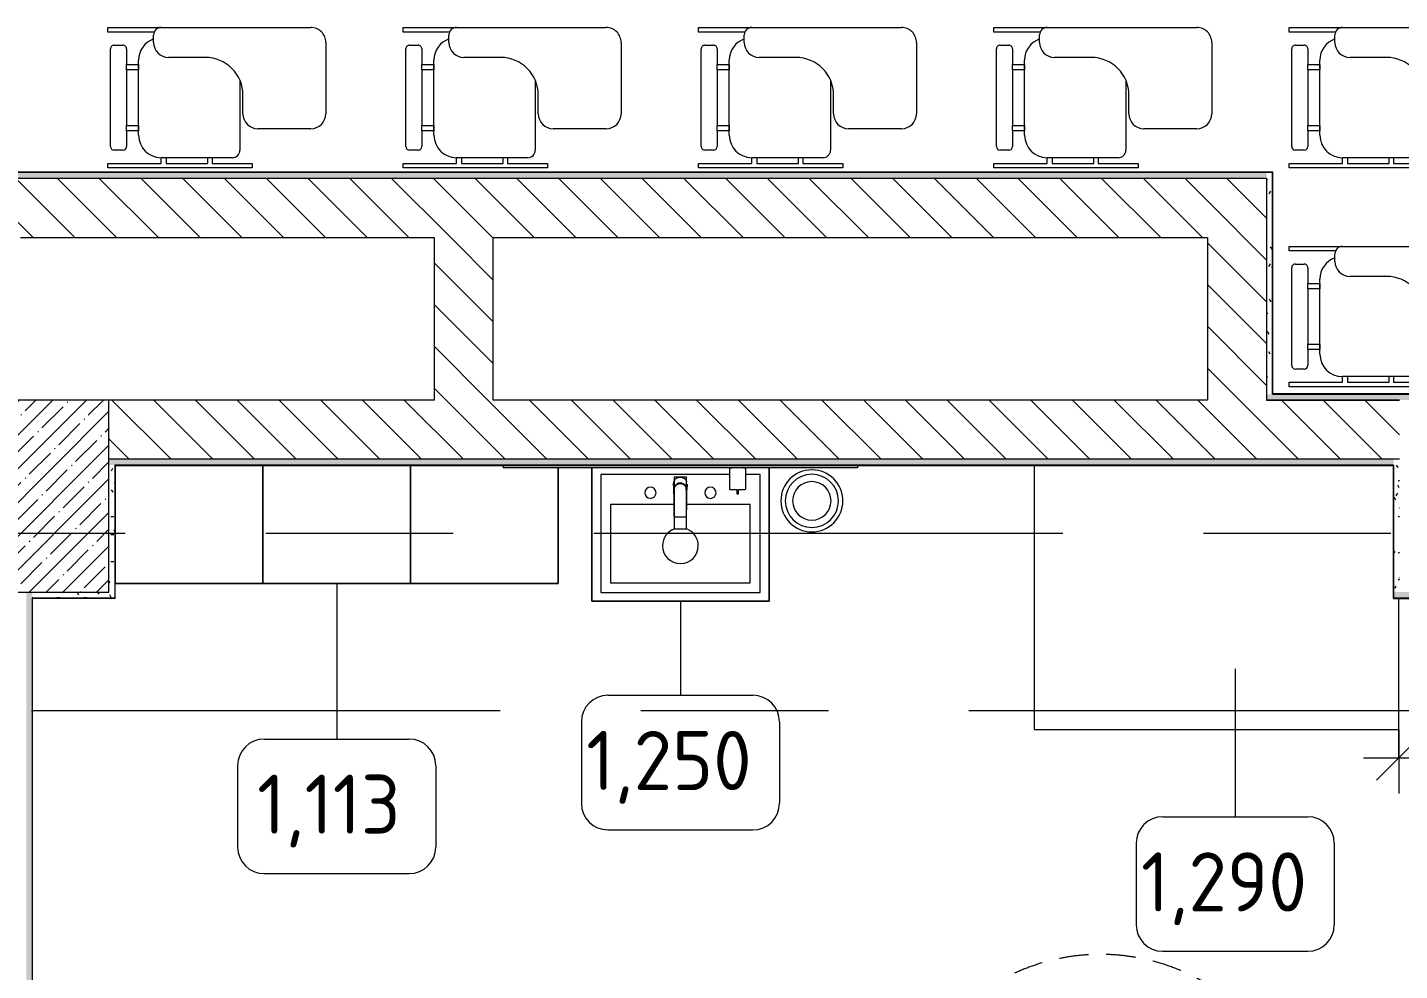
# Model space of a CAD drawing. Header units: millimetres. Extents: x 957 to 228198, y -8553 to 29000.
# Drawn here: x 65456 to 70102, y 9619 to 12811 of the extents above; entities that cross this region are included whole.
import ezdxf

# ---------------------------------------------------------------- set-up
doc = ezdxf.new("R2010")
doc.units = ezdxf.units.MM
doc.linetypes.add('200_ШТРИХ__ш1_п0_6_', pattern=[160, 100, -60])
doc.linetypes.add('Осевая', pattern=[3175, 635, -476.25, 1587.5, -476.25])
for name, color, linetype, lineweight in [('0-1', 7, 'Continuous', 9), ('A-ANNO-DIMS', 7, 'Continuous', 9), ('A-ANNO-DIMS-100', 7, 'Continuous', 9), ('A-GENM', 7, 'Continuous', 9), ('A-WALL', 7, 'Continuous', 9), ('I-FURN-IDEN', 7, 'Continuous', 9), ('I-WALL', 7, 'Continuous', 9), ('P-SANR-FIXT', 7, 'Continuous', 9), ('P-SANR-FIXT-1', 7, 'Continuous', 13), ('S-COLS', 7, 'Continuous', 9), ('Оси-2', 7, 'Осевая', 9)]:
    doc.layers.add(name, color=color, linetype=linetype, lineweight=lineweight)
for name, color, linetype, lineweight, true_color in [('A-WALL-1', 9, 'Continuous', 9, 0x808080), ('A-WALL-FNSH-1', 9, 'Continuous', 9, 0x808080), ('I-FURN-1', 9, 'Continuous', 9, 0x808080), ('I-FURN-2', 9, '200_ШТРИХ__ш1_п0_6_', 9, 0x808080), ('P-SANR-FIXT-2', 9, 'Continuous', 13, 0x808080)]:
    doc.layers.add(name, color=color, linetype=linetype, lineweight=lineweight, true_color=true_color)
doc.styles.add('GOST Common_3', font='GOST_Common.ttf', dxfattribs={"height": 200})
doc.styles.add('ISOCPEUR_3', font='isocpeur.ttf', dxfattribs={"width": 0.9, "height": 200})
doc.dimstyles.new('ISO-2_0_0_9К_Средний_округл2_1', dxfattribs={"dimscale": 304.8, "dimtxt": 199.196235, "dimasz": 0.492126, "dimexe": 0.393701, "dimexo": 0, "dimgap": 0, "dimtad": 1, "dimdec": 0, "dimrnd": 10, "dimzin": 0, "dimdsep": 46, "dimtxsty": 'ISOCPEUR_3', "dimblk1": 'OBLIQUE', "dimblk2": 'OBLIQUE', "dimsah": 1, "dimcen": 0.09, "dimdle": 0.393701, "dimazin": 0, "dimtfac": 1, "dimtdec": 4, "dimtix": 1, "dimtmove": 0, "dimatfit": 3, "dimfxl": 1, "dimtvp": 1, "dimtolj": 1, "dimtzin": 0, "dimarcsym": 2})
pattern_1 = [(135, (-10247.55, 0), (-70.71068, -70.71068), [])]
pattern_2 = [(0, (-10247.55, 0), (121.92, 30.48), [10.058, -81.382, 10.058, -81.382, -487.68]), (0, (-10247.55, 0), (121.92, 30.48), [-182.88, 10.058, -172.822, 10.058, -81.382, -213.36]), (0, (-10247.55, 0), (121.92, 30.48), [-457.2, 10.058, -50.902, 10.058, -142.342]), (120, (-10201.83, 15.24), (-87.356454, 90.345817), [10.058, -81.382, 10.058, -81.382, -487.68]), (120, (-10201.83, 15.24), (-87.356454, 90.345817), [-182.88, 10.058, -172.822, 10.058, -81.382, -213.36]), (120, (-10201.83, 15.24), (-87.356454, 90.345817), [-457.2, 10.058, -50.902, 10.058, -142.342]), (240, (-10186.59, 76.2), (-34.563546, -120.825817), [10.058, -81.382, 10.058, -81.382, -487.68]), (240, (-10186.59, 76.2), (-34.563546, -120.825817), [-182.88, 10.058, -172.822, 10.058, -81.382, -213.36]), (240, (-10186.59, 76.2), (-34.563546, -120.825817), [-457.2, 10.058, -50.902, 10.058, -142.342])]

# ---------------------------------------------------------------- blocks, each defined once
blk = doc.blocks.new('BSC_Колонна _Прямоугольная - 650х500-23287315-План расстановки мебели и оборудования 3 этажа в осях 12-23')
at = {"layer": 'S-COLS'}
h = blk.add_hatch(dxfattribs=at)
h.set_pattern_fill('FP_35', color=256, style=0, pattern_type=2)
h.set_pattern_definition([(135, (11225, -75730), (-57.02463, -57.02463), []), (135, (11225, -75672.975), (-57.02463, -57.02463), [100.806, -20.161, 3.353, -16.808])])
h.paths.add_polyline_path([(325, 250), (-325, 250), (-325, -250), (325, -250)])
for p, q in [((325, 250), (-325, 250)), ((-325, 250), (-325, -250)), ((325, -250), (325, 250)), ((-325, -250), (325, -250))]:
    blk.add_line(p, q, dxfattribs=at)
blk = doc.blocks.new('Стол базовый прямоугольный - 1_290-V124-План расстановки мебели и оборудования 3 этажа в осях 12-23')
at = {"layer": 'I-FURN-1'}
for p, q in [((-617.5, 440), (-617.5, -455)), ((617.5, -455), (617.5, -10)), ((-617.5, -455), (617.5, -455))]:
    blk.add_line(p, q, dxfattribs=at)
blk = doc.blocks.new('FRT_2D_Символ _разворот МГН_1 - D1_4_Символ доступности разворота МГН _360__-V77-План расстановки мебели и оборудования 3 этажа в осях 12-23')
at = {"layer": 'I-FURN-1'}
for p, q in [((0, 60.4), (0, -59.6)), ((-65, 0), (65, 0))]:
    blk.add_line(p, q, dxfattribs=at)
at = {"layer": 'I-FURN-2'}
for p, q in [((-300, 325.4), (-300, -185.8)), ((-300, 325.4), (-200, 325.4)), ((-200, 195.4), (-200, 325.4)), ((200, 325.4), (300, 325.4)), ((200, 195.4), (200, 325.4)), ((300, 325.4), (300, -185.8)), ((-200, 195.4), (200, 195.4)), ((-300, -185.8), (-250, -185.8)), ((-250, -185.8), (-250, -238.4)), ((300, -185.8), (250, -185.8)), ((250, -185.8), (250, -238.4)), ((-250, -238.4), (-250, -435.8)), ((250, -238.4), (250, -435.8)), ((-200, -435.8), (-250, -435.8)), ((-200, -435.8), (-200, -645.8)), ((200, -435.8), (250, -435.8)), ((200, -435.8), (200, -645.8)), ((-200, -645.8), (200, -645.8))]:
    blk.add_line(p, q, dxfattribs=at)
for start, end in [(360, 244.8834), (295.7402, 360), (244.8834, 295.7402)]:
    blk.add_arc((0, 0), 700, start, end, dxfattribs=at)
blk = doc.blocks.new('Chair - Tablet Arm - Chair - Tablet Arm-26234702-План расстановки мебели и оборудования 3 этажа в осях 12-23')
at = {"layer": 'I-FURN-1'}
for p, q in [((-416.6, -353.4), (-416.6, 134.5)), ((-416.6, 134.5), (-401.3, 134.5)), ((-401.3, 134.5), (-401.3, -45.4)), ((-356.8, 84.1), (-356.8, 113.6)), ((-344.1, 126.3), (-13.9, 126.3)), ((-1.2, 113.6), (-1.2, 84.1)), ((43.2, 134.5), (58.6, 134.5)), ((43.2, -22.1), (43.2, 134.5)), ((58.6, 134.5), (58.6, -45.4)), ((-291, 71.4), (-344.1, 71.4)), ((-291, 30.8), (-291, 71.4)), ((-291, 71.4), (-272.7, 71.4)), ((-272.7, 71.4), (-272.7, 30.8)), ((-84.8, 71.4), (-272.7, 71.4)), ((-84.8, 30.8), (-84.8, 71.4)), ((-84.8, 71.4), (-66.9, 71.4)), ((-66.9, 71.4), (-66.9, 30.8)), ((-13.9, 71.4), (-66.9, 71.4)), ((-306, 30.8), (-291, 30.8)), ((-272.7, 30.8), (-291, 30.8)), ((-291, 30.8), (-272.7, 30.8)), ((-272.7, 30.8), (-84.8, 30.8)), ((-66.9, 30.8), (-84.8, 30.8)), ((-84.8, 30.8), (-66.9, 30.8)), ((-66.9, 30.8), (-52, 30.8)), ((-401.3, -45.4), (-382.2, -45.4)), ((-382.2, -286.7), (-382.2, -45.4)), ((7.8, -20), (33.2, -20)), ((58.6, -45.4), (58.6, -552.3)), ((-401.3, -62.4), (-401.3, -203.3)), ((-382.2, -62.4), (-401.3, -62.4)), ((-43, -195.5), (-43, -70.8)), ((-401.3, -203.3), (-382.2, -203.3)), ((-401.3, -218.4), (-401.3, -353.4)), ((-382.2, -218.4), (-401.3, -218.4)), ((-122.6, -312.1), (-356.8, -312.1)), ((-233.5, -322.5), (-170, -322.5)), ((-119.8, -312.1), (-122.6, -312.1)), ((-401.3, -353.4), (-416.6, -353.4)), ((-284.3, -552.3), (-284.3, -373.3)), ((7.8, -603.1), (-233.5, -603.1))]:
    blk.add_line(p, q, dxfattribs=at)
for centre, radius, start, end in [((-344.1, 113.6), 12.7, 90, 180), ((-13.9, 113.6), 12.7, 0, 90), ((-344.1, 84.1), 12.7, 180, 270), ((-13.9, 84.1), 12.7, 270, 0), ((-306, -45.4), 76.2, 90, 180), ((-52, -45.4), 76.2, 19.4712, 90), ((7.8, -70.8), 50.8, 90, 180), ((33.2, -45.4), 25.4, 0, 90), ((-170, -195.5), 127, 270, 360), ((-356.8, -286.7), 25.4, 180, 270), ((-233.5, -373.3), 50.8, 90, 180), ((-233.5, -552.3), 50.8, 180, 270), ((7.8, -552.3), 50.8, 270, 0)]:
    blk.add_arc(centre, radius, start, end, dxfattribs=at)
blk = doc.blocks.new('Chair - Tablet Arm - Chair - Tablet Arm-V160-План расстановки мебели и оборудования 3 этажа в осях 12-23')
at = {"layer": 'I-FURN-1'}
for p, q in [((-416.6, -353.4), (-416.6, 134.5)), ((-416.6, 134.5), (-401.3, 134.5)), ((-401.3, 134.5), (-401.3, -45.4)), ((-356.8, 84.1), (-356.8, 113.6)), ((-344.1, 126.3), (-13.9, 126.3)), ((-1.2, 113.6), (-1.2, 84.1)), ((43.2, 134.5), (58.6, 134.5)), ((43.2, -22.1), (43.2, 134.5)), ((58.6, 134.5), (58.6, -45.4)), ((-291, 71.4), (-344.1, 71.4)), ((-291, 30.8), (-291, 71.4)), ((-291, 71.4), (-272.7, 71.4)), ((-272.7, 71.4), (-272.7, 30.8)), ((-84.8, 71.4), (-272.7, 71.4)), ((-84.8, 30.8), (-84.8, 71.4)), ((-84.8, 71.4), (-66.9, 71.4)), ((-66.9, 71.4), (-66.9, 30.8)), ((-13.9, 71.4), (-66.9, 71.4)), ((-306, 30.8), (-291, 30.8)), ((-272.7, 30.8), (-291, 30.8)), ((-291, 30.8), (-272.7, 30.8)), ((-272.7, 30.8), (-84.8, 30.8)), ((-66.9, 30.8), (-84.8, 30.8)), ((-84.8, 30.8), (-66.9, 30.8)), ((-65.9, 30.8), (-52, 30.8)), ((-401.3, -45.4), (-382.2, -45.4)), ((-382.2, -286.7), (-382.2, -45.4)), ((7.8, -20), (33.2, -20)), ((58.6, -45.4), (58.6, -552.3)), ((-401.3, -62.4), (-401.3, -203.3)), ((-382.2, -62.4), (-401.3, -62.4)), ((-43, -195.5), (-43, -70.8)), ((-401.3, -203.3), (-382.2, -203.3)), ((-401.3, -218.4), (-401.3, -353.4)), ((-382.2, -218.4), (-401.3, -218.4)), ((-122.6, -312.1), (-356.8, -312.1)), ((-233.5, -322.5), (-170, -322.5)), ((-119.8, -312.1), (-122.6, -312.1)), ((-401.3, -353.4), (-416.6, -353.4)), ((-284.3, -552.3), (-284.3, -373.3)), ((7.8, -603.1), (-233.5, -603.1))]:
    blk.add_line(p, q, dxfattribs=at)
for centre, radius, start, end in [((-344.1, 113.6), 12.7, 90, 180), ((-13.9, 113.6), 12.7, 0, 90), ((-344.1, 84.1), 12.7, 180, 270), ((-13.9, 84.1), 12.7, 270, 0), ((-306, -45.4), 76.2, 90, 180), ((-52, -45.4), 76.2, 19.4712, 90), ((7.8, -70.8), 50.8, 90, 180), ((33.2, -45.4), 25.4, 0, 90), ((-170, -195.5), 127, 270, 360), ((-356.8, -286.7), 25.4, 180, 270), ((-233.5, -373.3), 50.8, 90, 180), ((-233.5, -552.3), 50.8, 180, 270), ((7.8, -552.3), 50.8, 270, 0)]:
    blk.add_arc(centre, radius, start, end, dxfattribs=at)
blk = doc.blocks.new('сифон - Для раковины-V205-План расстановки мебели и оборудования 3 этажа в осях 12-23')
at = {"layer": 'P-SANR-FIXT-2'}
for p, q in [((200, 40), (200, 20)), ((200, 19.1), (200, -40))]:
    blk.add_line(p, q, dxfattribs=at)
blk = doc.blocks.new('смеситель для раковины - Default-V206-План расстановки мебели и оборудования 3 этажа в осях 12-23')
at = {"layer": '0-1'}
for p, q in [((21, 151.6), (-21, 151.6)), ((20.3, 111.8), (-20.3, 111.8)), ((-22.8, 2.9), (-21.7, 15.4)), ((-20.7, 17.2), (-20.7, 16.7)), ((-20.3, 19.4), (-20.3, 15.8)), ((20.3, 15.8), (20.3, 19.4)), ((20.8, 16.7), (20.8, 17.2))]:
    blk.add_line(p, q, dxfattribs=at)
at = {"layer": '0-1', "flags": 128}
for points in [[(-21, 151.3), (-21, 147.9), (-21, 145.7), (-21, 145.2), (-21, 144.9), (-21, 144.8), (-21, 144.7), (-21, 144.7)], [(21, 89.1), (21, 88.6), (21, 88.3), (21, 88.3)], [(21.7, 15.4), (22.3, 8.3), (22.8, 2.9)]]:
    blk.add_lwpolyline(points, dxfattribs=at)
at = {"layer": 'P-SANR-FIXT-2'}
for p, q in [((21, 151.6), (-21, 151.6)), ((-21, 151.6), (-21, -23)), ((21, -23), (21, 151.6)), ((-20.3, 111.8), (-20.3, 111.8)), ((-20.3, 111.8), (-20.3, 109.7)), ((20.3, 109.7), (20.3, 111.8)), ((20.3, 111.8), (20.3, 111.8)), ((-21, -23), (21, -23))]:
    blk.add_line(p, q, dxfattribs=at)
at = {"layer": 'P-SANR-FIXT-2', "flags": 128}
for points in [[(-21, 144), (-21, 91), (-21, 37.9)], [(21, 37.9), (21, 91), (21, 144)], [(-20.3, 19.4), (-20.3, 60.2), (-20.3, 109.7)], [(20.3, 109.7), (20.3, 60.2), (20.3, 19.4)], [(-20.3, 15.8), (-20.3, 17.1), (-20.3, 18.4)], [(20.3, 18.4), (20.3, 17.1), (20.3, 15.8)], [(21, 17.1), (21, 22.3), (21, 27.5), (21, 32.7), (21, 37.9)], [(21, 15.1), (21, 15.6), (21, 16.1), (21, 16.6), (21, 17.1)], [(22.9, -1.8), (22.4, 2.9), (22, 7.6), (21.5, 12.3), (21.1, 17.1)], [(21.1, 17.1), (21.5, 12.3), (22, 7.6), (22.4, 2.9), (22.9, -1.8)]]:
    blk.add_lwpolyline(points, dxfattribs=at)
at = {"layer": 'P-SANR-FIXT-2'}
for centre, major_axis, ratio, start_param, end_param in [((-9809.3, 72.1), (-9788.3, 0.5), 0.986286, 3.135948, 3.138103), ((0, 17.2), (20.8, 0), 0.98634, 3.060685, 3.141593), ((0, 17.2), (20.8, 0), 0.98634, 3.141593, 3.395551), ((0, 17.2), (20.8, 0), 0.98634, 3.707105, 3.769911), ((0, 17.2), (20.8, 0), 0.98634, 5.654867, 5.717635), ((0, 17.2), (-20.8, 0), 0.98634, 2.887544, 3.141593), ((0, 17.2), (20.8, 0), 0.98634, 0, 0.080911), ((0, 17.2), (20.8, 0), 0.98634, 4.154533, 5.270098)]:
    blk.add_ellipse(centre, major_axis=major_axis, ratio=ratio, start_param=start_param, end_param=end_param, dxfattribs=at)
for points, knots in [([(-21, 151.6), (-21, 151.7), (-21, 151.5), (-21, 150.5), (-21, 148.7), (-21, 146.9), (-21, 145.2), (-21, 144.4), (-21, 144)], [0.4444444, 0.4444444, 0.4444444, 0.4444444, 0.5555556, 0.6666667, 0.7777778, 0.8888889, 0.9444444, 1, 1, 1, 1]), ([(21, 144), (21, 144.4), (21, 145.2), (21, 146.9), (21, 148.7), (21, 150.5), (21, 151.5), (21, 151.7), (21, 151.6)], [0, 0, 0, 0, 0.0555556, 0.1111111, 0.2222222, 0.3333333, 0.4444444, 0.5555556, 0.5555556, 0.5555556, 0.5555556]), ([(-21.8, 13.9), (-21.8, 14.6), (-21.7, 16.1), (-21.6, 18.9), (-21.5, 22.1), (-21.5, 25.2), (-21.4, 27.9), (-21.4, 30), (-21.4, 31.8), (-21.3, 33.4), (-21.3, 34.5), (-21.3, 35.6), (-21.3, 37), (-21.3, 38.7), (-21.2, 41), (-21.2, 44.2), (-21.2, 48.8), (-21.1, 54.3), (-21.1, 59.3), (-21.1, 63.2), (-21.1, 66.1), (-21.1, 68.8), (-21.1, 72.5), (-21, 78.9), (-21, 84.5), (-21, 88.1)], [0, 0, 0, 0, 0.083333, 0.166667, 0.25, 0.333333, 0.375, 0.416667, 0.458333, 0.479167, 0.5, 0.520833, 0.541667, 0.583333, 0.625, 0.666667, 0.708333, 0.75, 0.791667, 0.8125, 0.833333, 0.854167, 0.875, 0.916667, 1, 1, 1, 1]), ([(21, 88.1), (21, 84.5), (21, 78.9), (21.1, 72.5), (21.1, 68.8), (21.1, 66.1), (21.1, 63.2), (21.1, 59.3), (21.2, 54.3), (21.2, 48.8), (21.2, 44.2), (21.3, 41), (21.3, 38.7), (21.3, 37), (21.3, 35.6), (21.3, 34.5), (21.3, 33.4), (21.4, 31.8), (21.4, 30), (21.4, 27.9), (21.5, 25.2), (21.5, 22.1), (21.6, 18.9), (21.7, 16.1), (21.8, 14.6), (21.8, 13.9)], [0, 0, 0, 0, 0.083333, 0.125, 0.145833, 0.166667, 0.1875, 0.208333, 0.25, 0.291667, 0.333333, 0.375, 0.416667, 0.458333, 0.479167, 0.5, 0.520833, 0.541667, 0.583333, 0.625, 0.666667, 0.75, 0.833333, 0.916667, 1, 1, 1, 1]), ([(-21.1, 17.1), (-21.2, 16.5), (-21.3, 15.4), (-21.5, 13.7), (-21.6, 11.8), (-21.9, 9.3), (-22.1, 7.6), (-22.4, 5.3), (-22.6, 3), (-22.8, 1.4), (-22.9, 0.3)], [0, 0, 0, 0, 0.1, 0.2, 0.3, 0.4, 0.6, 0.7, 0.8, 1, 1, 1, 1]), ([(-22.6, 3.6), (-22.6, 3.8), (-22.5, 4.4), (-22.4, 5.5), (-22.3, 6.9), (-22.2, 8.4), (-22, 10.9), (-21.9, 12.9), (-21.8, 13.9)], [0.3178487, 0.3178487, 0.3178487, 0.3178487, 0.375, 0.5, 0.625, 0.75, 0.875, 1, 1, 1, 1]), ([(21, 15.1), (20.9, 14), (20.5, 11.7), (19.3, 8.5), (17.6, 5.5), (14.8, 1.9), (11.1, -0.9), (6.8, -2.8), (3.4, -3.6), (0, -3.8), (-4.5, -3.5), (-10.1, -1.7), (-14.7, 1.9), (-17.6, 5.5), (-19.3, 8.4), (-20.5, 11.7), (-20.9, 13.9), (-21, 15)], [0, 0, 0, 0, 0.055556, 0.111111, 0.166667, 0.222222, 0.333333, 0.388889, 0.444444, 0.5, 0.555556, 0.666667, 0.777778, 0.833333, 0.888889, 0.944444, 1, 1, 1, 1]), ([(20.3, 19.4), (20.3, 18.2), (20.2, 15.9), (19.3, 12.3), (18, 9.6), (16.8, 7.5), (15.7, 6), (14.5, 4.7), (12.8, 3), (10.4, 1.2), (7.1, -0.4), (2.4, -1.7), (-2.5, -1.7), (-7.1, -0.4), (-10.9, 1.5), (-13.6, 3.7), (-15.4, 5.7), (-16.5, 7.1), (-17.7, 9), (-18.9, 11.5), (-20, 15), (-20.3, 17.7), (-20.3, 19.4)], [0, 0, 0, 0, 0.055556, 0.111111, 0.166667, 0.194444, 0.222222, 0.25, 0.277778, 0.333333, 0.388889, 0.444444, 0.555556, 0.611111, 0.666667, 0.75, 0.770833, 0.791667, 0.833333, 0.875, 0.916667, 1, 1, 1, 1]), ([(20.3, 15.8), (20.3, 13.7), (19.8, 10.7), (17.9, 6.9), (16.3, 4.7), (14.8, 3.1), (13, 1.5), (11.1, 0.2), (9, -0.8), (7.3, -1.5), (5.5, -2), (3.6, -2.4), (1.4, -2.7), (-0.9, -2.7), (-3.3, -2.5), (-5.5, -2), (-7.7, -1.3), (-9.8, -0.4), (-11.7, 0.6), (-13.5, 1.9), (-15.1, 3.4), (-16.9, 5.4), (-19.5, 9.5), (-20.3, 13.2), (-20.3, 15.8)], [0, 0, 0, 0, 0.111111, 0.166667, 0.222222, 0.25, 0.277778, 0.333333, 0.361111, 0.388889, 0.416667, 0.444444, 0.479167, 0.513889, 0.548611, 0.583333, 0.618056, 0.652778, 0.6875, 0.722222, 0.756944, 0.791667, 0.861111, 1, 1, 1, 1]), ([(21.1, 19.2), (21.3, 18.6), (21.7, 16.8), (21.8, 15.1), (21.8, 13.9)], [0.8206896, 0.8206896, 0.8206896, 0.8206896, 0.8888889, 1, 1, 1, 1]), ([(21.1, 17.1), (21.1, 16.7), (21.2, 16), (21.3, 15), (21.4, 13.9), (21.6, 12.5), (21.8, 10.8), (22, 8.7), (22.2, 6.9), (22.4, 5.5), (22.5, 4.5), (22.6, 3.4), (22.7, 2.4), (22.8, 1.5), (22.9, 0.8), (22.9, 0.4), (22.9, 0.3)], [0, 0, 0, 0, 0.0625, 0.125, 0.1875, 0.25, 0.375, 0.5, 0.625, 0.6875, 0.75, 0.8125, 0.875, 0.9375, 0.96875, 1, 1, 1, 1]), ([(21.8, 13.9), (21.8, 13.3), (21.9, 11.9), (22, 10), (22.2, 8.4), (22.2, 7.3), (22.3, 6.4), (22.4, 5.2), (22.6, 3.7), (22.8, 2), (22.9, 0.8), (22.9, 0.3)], [0, 0, 0, 0, 0.083333, 0.166667, 0.25, 0.333333, 0.416667, 0.5, 0.666667, 0.833333, 1, 1, 1, 1]), ([(22.1, 7), (22.2, 6.5), (22.8, 4.3), (23, 2), (22.9, 0.3)], [0.8, 0.8, 0.8, 0.8, 0.85, 1, 1, 1, 1]), ([(22.9, -1.8), (22.6, -4.5), (21.7, -8.2), (19.1, -12.8), (16.7, -15.9), (13.7, -18.5), (10.4, -20.6), (6.8, -22.1), (3.4, -22.8), (0.5, -23), (-2.9, -22.9), (-6.8, -22.1), (-10.7, -20.5), (-13.4, -18.7), (-15.3, -17.2), (-17, -15.4), (-19, -12.9), (-20.6, -10.1), (-21.5, -8), (-21.7, -7.4)], [0, 0, 0, 0, 0.1111111, 0.1666667, 0.2222222, 0.2777778, 0.3333333, 0.3888889, 0.4444444, 0.4791667, 0.5138889, 0.5833333, 0.6527778, 0.6875, 0.7222222, 0.7569444, 0.7916667, 0.8611111, 0.8888889, 0.8888889, 0.8888889, 0.8888889])]:
    blk.add_open_spline(points, degree=3, knots=knots, dxfattribs=at)
for points in [[(-22.9, 0.3), (-23, 2.1), (-22.8, 3.8), (-22.4, 5.5)], [(-21.8, 13.9), (-21.8, 15.7), (-21.5, 17.5), (-21.1, 19.2)], [(-21.1, 17.1), (-21.1, 16.7), (-21.1, 16), (-21, 15.3), (-21, 15)], [(21, 37.9), (21, 36.1), (21, 32.7), (21.1, 27.5), (21.1, 22.3), (21.1, 18.8), (21.1, 17.1)], [(21.1, 17.1), (21.1, 16.7), (21.1, 16.1), (21, 15.4), (21, 15.1)], [(22.9, 0.3), (22.8, 1.7), (22.5, 4.5), (22, 8.7), (21.5, 12.9), (21.2, 15.7), (21.1, 17.1)], [(22.9, 0.3), (22.9, -0.1), (22.9, -0.4), (22.9, -0.8)]]:
    blk.add_open_spline(points, degree=3, dxfattribs=at)
blk = doc.blocks.new('мусорная корзина - Round_ Metal-V195-План расстановки мебели и оборудования 3 этажа в осях 12-23')
at = {"layer": 'P-SANR-FIXT-2'}
for radius, start, end in [(105, 0, 180), (90, 360, 180), (65, 0, 180), (105, 180, 360), (90, 180, 360), (65, 180, 360)]:
    blk.add_arc((0, 0), radius, start, end, dxfattribs=at)
blk = doc.blocks.new('Мойка кухонная - Раковина Roca Victoria-N Unik 600х460 мм-30768662-План расстановки мебели и оборудования 3 этажа в осях 12-23')
at = {"layer": 'P-SANR-FIXT'}
for p, q in [((166, 0), (-270, 0)), ((-270, 0), (-270, -400)), ((270, 0), (221, 0)), ((270, -400), (270, 0)), ((-21.6, -102.3), (-236.6, -102.3)), ((-236.6, -102.3), (-236.6, -366.4)), ((236.1, -102.3), (20.4, -102.3)), ((236.1, -366.4), (236.1, -102.3)), ((-236.6, -366.4), (236.1, -366.4)), ((-270, -400), (270, -400))]:
    blk.add_line(p, q, dxfattribs=at)
for centre, radius, start, end in [((-101.6, -61.9), 19, 90, 180), ((-101.6, -61.9), 19, 360, 90), ((101.6, -61.9), 19.1, 360, 180), ((-101.6, -61.9), 19, 180, 270), ((-101.6, -61.9), 19.1, 270, 360), ((101.6, -61.9), 19.1, 180, 360), ((0, -241.3), 60.5, 108.4778, 180), ((0, -241.3), 60.5, 360, 72.6506), ((0, -241.3), 60.5, 180, 360)]:
    blk.add_arc(centre, radius, start, end, dxfattribs=at)
blk = doc.blocks.new('TOY_Диспансер мыло - Дозатор Elegance new 11654 019001 хром-30642362-План расстановки мебели и оборудования 3 этажа в осях 12-23')
at = {"layer": 'A-GENM'}
for p, q in [((127.9, 96.6), (122.2, 96.6)), ((122.2, 96.6), (122.2, 81.7)), ((127.9, 81.7), (127.9, 96.6)), ((97.5, 79.7), (97.5, 12)), ((122.2, 81.7), (99.5, 81.7)), ((150.5, 81.7), (127.9, 81.7)), ((152.5, 12), (152.5, 79.7)), ((99.5, 10), (105, 10)), ((105, 10), (105, 8.5)), ((145, 8.5), (145, 10)), ((145, 10), (150.5, 10))]:
    blk.add_line(p, q, dxfattribs=at)
for centre, start, end in [((99.5, 79.7), 90, 180), ((150.5, 79.7), 360, 90), ((99.5, 12), 180, 270), ((150.5, 12), 270, 360)]:
    blk.add_arc(centre, 2, start, end, dxfattribs=at)
blk = doc.blocks.new('1_113 тумба - 1_113 тумба-V218-План расстановки мебели и оборудования 3 этажа в осях 12-23')
at = {"layer": 'I-FURN-1'}
for p, q in [((-392.1, 1500), (0, 1500)), ((0, 1500), (-392.1, 1500)), ((-392.1, 1500), (0, 1500)), ((0, 1500), (0, 0)), ((0, 1000), (0, 1500)), ((0, 1500), (0, 1000)), ((-400, 0), (-400, 1314)), ((-400, 1314), (-400, 1000)), ((-400, 1000), (-400, 1314)), ((0, 1000), (-400, 1000)), ((-400, 1000), (-400, 500)), ((-400, 500), (-400, 1000)), ((-400, 1000), (0, 1000)), ((-400, 1000), (0, 1000)), ((0, 1000), (-400, 1000)), ((0, 500), (0, 1000)), ((0, 1000), (0, 500)), ((-400, 500), (0, 500)), ((0, 500), (-400, 500)), ((0, 500), (-400, 500)), ((-400, 500), (-400, 0)), ((-400, 0), (-400, 500)), ((-400, 500), (0, 500)), ((0, 0), (0, 500)), ((0, 500), (0, 0)), ((0, 0), (-400, 0)), ((-400, 0), (0, 0)), ((0, 0), (-400, 0))]:
    blk.add_line(p, q, dxfattribs=at)
blk = doc.blocks.new('Марка_Мебель - В прямоуг_Balcon_Марка-25523697-План расстановки мебели и оборудования 3 этажа в осях 12-23')
at = {"layer": 'I-FURN-IDEN'}
for p, q in [((-2.455, 2.278), (2.455, 2.278)), ((-3.355, 1.378), (-3.355, -1.384)), ((3.355, 1.378), (3.355, -1.378)), ((-2.461, -2.278), (2.455, -2.278))]:
    blk.add_line(p, q, dxfattribs=at)
for centre, radius, start, end in [((-2.455, 1.378), 0.9, 90, 180), ((2.455, 1.378), 0.9, 0, 90), ((-2.461, -1.384), 0.893, 180, 270), ((2.455, -1.378), 0.9, 270, 0)]:
    blk.add_arc(centre, radius, start, end, dxfattribs=at)
blk = doc.blocks.new('DIMBLOCK41-План расстановки мебели и оборудования 3 этажа в осях 12-23')
at = {"layer": 'A-ANNO-DIMS-100'}
for p, q in [((70099.9, 10435), (70099.9, 10219.1)), ((70099.9, 10339.1), (70099.9, 10435)), ((71199.9, 10447.1), (71199.9, 10219.1)), ((71199.9, 10339.1), (71199.9, 10447.1)), ((69979.9, 10339.1), (71319.9, 10339.1))]:
    blk.add_line(p, q, dxfattribs=at)
at = {"layer": 'A-ANNO-DIMS-100', "lineweight": 20}
for p, q in [((70099.9, 10339.1), (70174.9, 10414.1)), ((71199.9, 10339.1), (71274.9, 10414.1)), ((70099.9, 10339.1), (70024.9, 10264.1)), ((71199.9, 10339.1), (71124.9, 10264.1))]:
    blk.add_line(p, q, dxfattribs=at)
at = {"layer": 'A-ANNO-DIMS-100', "color": 0, "insert": (70431.6, 10600.4), "char_height": 200, "width": 524.039, "attachment_point": 1, "line_spacing_factor": 1.149209, "style": 'ISOCPEUR_3'}
blk.add_mtext('1100', dxfattribs=at)
blk = doc.blocks.new('_Oblique')
at = {"color": 0, "linetype": 'ByBlock', "lineweight": -2}
blk.add_line((-0.5, -0.5), (0.5, 0.5), dxfattribs=at)

msp = doc.modelspace()

# ---------------------------------------------------------------- hatches: boundary and pattern name
at = {"layer": 'I-WALL'}
h = msp.add_hatch(dxfattribs=at)
h.set_pattern_fill('FP_68', color=256, style=0, pattern_type=2)
h.set_pattern_definition(pattern_2)
h.paths.add_polyline_path([(69464.9, 12300), (69652.4, 12300), (69652.4, 12320), (63272.4, 12320), (63272.4, 12300), (69452.4, 12300)])
h = msp.add_hatch(dxfattribs=at)
h.set_pattern_fill('FP_68', color=256, style=0, pattern_type=2)
h.set_pattern_definition(pattern_2)
h.paths.add_polyline_path([(69652.4, 11570), (69672.4, 11570), (69672.4, 12320), (69652.4, 12320), (69652.4, 11570.5)])
h = msp.add_hatch(dxfattribs=at)
h.set_pattern_fill('FP_21', color=256, style=0, pattern_type=2)
h.set_pattern_definition(pattern_1)
h.paths.add_polyline_path([(67033, 12100), (69452.4, 12100), (69452.4, 12300), (63292.4, 12300), (63292.4, 12100), (66833, 12100)])
h = msp.add_hatch(dxfattribs=at)
h.set_pattern_fill('FP_21', color=256, style=0, pattern_type=2)
h.set_pattern_definition(pattern_1)
h.paths.add_polyline_path([(69464.9, 11550), (69652.4, 11550), (69652.4, 12300), (69452.4, 12300), (69452.4, 11550)])
h = msp.add_hatch(dxfattribs=at)
h.set_pattern_fill('FP_21', color=256, style=0, pattern_type=2)
h.set_pattern_definition(pattern_1)
h.paths.add_polyline_path([(67033, 11550), (67033, 12100), (66833, 12100), (66833, 11550)])
h = msp.add_hatch(dxfattribs=at)
h.set_pattern_fill('FP_68', color=256, style=0, pattern_type=2)
h.set_pattern_definition(pattern_2)
h.paths.add_polyline_path([(70918.1, 11550), (73302.4, 11550), (73302.4, 11570), (69652.4, 11570), (69652.4, 11550), (70908.9, 11550)])
h = msp.add_hatch(dxfattribs=at)
h.set_pattern_fill('FP_21', color=256, style=0, pattern_type=2)
h.set_pattern_definition(pattern_1)
h.paths.add_polyline_path([(65732.4, 11350), (70102.4, 11350), (70102.4, 11550), (65732.4, 11550)])
h = msp.add_hatch(dxfattribs=at)
h.set_pattern_fill('FP_68', color=256, style=0, pattern_type=2)
h.set_pattern_definition(pattern_2)
h.paths.add_polyline_path([(70081.4, 11330), (70082.4, 11330), (70082.4, 11350), (65732.4, 11350), (65732.4, 11330), (69464.9, 11330)])
h = msp.add_hatch(dxfattribs=at)
h.set_pattern_fill('FP_68', color=256, style=0, pattern_type=2)
h.set_pattern_definition(pattern_2)
h.paths.add_polyline_path([(70099.9, 10900), (70102.4, 10900), (70102.4, 11350), (70082.4, 11350), (70082.4, 10900)])
h = msp.add_hatch(dxfattribs=at)
h.set_pattern_fill('FP_68', color=256, style=0, pattern_type=2)
h.set_pattern_definition(pattern_2)
h.paths.add_polyline_path([(65752.4, 10880), (65752.4, 11330), (65732.4, 11328.9), (65732.4, 10880)])
h = msp.add_hatch(dxfattribs=at)
h.set_pattern_fill('FP_68', color=256, style=0, pattern_type=2)
h.set_pattern_definition(pattern_2)
h.paths.add_polyline_path([(65452.4, 4050), (65472.4, 4050), (65472.4, 4520), (65452.4, 4520), (65452.4, 4050)])
h.paths.add_polyline_path([(65452.4, 5020), (65472.4, 5020), (65472.4, 10900), (65452.4, 10900), (65452.4, 5775.2)])
h = msp.add_hatch(dxfattribs=at)
h.set_pattern_fill('FP_68', color=256, style=0, pattern_type=2)
h.set_pattern_definition(pattern_2)
h.paths.add_polyline_path([(65472.4, 10880), (65732.4, 10880), (65732.4, 10900), (65472.4, 10900)])
h = msp.add_hatch(dxfattribs=at)
h.set_pattern_fill('FP_68', color=256, style=0, pattern_type=2)
h.set_pattern_definition(pattern_2)
h.paths.add_polyline_path([(73097.8, 10880), (74212.4, 10880), (74211.4, 10900), (70082.4, 10900), (70082.4, 10880), (73062.4, 10880)])

# ---------------------------------------------------------------- linework, layer by layer
at = {"layer": 'A-WALL'}
for p, q in [((69652.4, 12300), (69652.4, 11550)), ((69672.4, 11570), (73302.4, 11570)), ((70102.4, 11550), (69652.4, 11550)), ((69652.4, 11550), (70102.4, 11550)), ((70102.4, 11350), (65732.4, 11350)), ((70082.4, 11330), (65752.4, 11330)), ((65752.4, 11330), (65752.4, 10880)), ((70082.4, 10900), (70082.4, 11330)), ((65732.4, 10880), (65472.4, 10880)), ((65472.4, 10880), (65472.4, 4070))]:
    msp.add_line(p, q, dxfattribs=at)
at = {"layer": 'A-WALL-1'}
for p, q in [((69672.4, 12320), (63272.4, 12320)), ((69672.4, 11570), (69672.4, 12320)), ((69652.4, 12300), (63292.4, 12300)), ((65432.4, 12100), (66833, 12100)), ((66833, 12100), (66833, 11550)), ((67033, 12100), (69452.4, 12100)), ((67033, 11550), (67033, 12100)), ((69452.4, 12100), (69452.4, 11550)), ((66833, 11550), (65732.4, 11550)), ((69452.4, 11550), (67033, 11550))]:
    msp.add_line(p, q, dxfattribs=at)
at = {"layer": 'A-WALL-FNSH-1'}
for p, q in [((69673.4, 12321), (63271.4, 12321)), ((69673.4, 11571), (69673.4, 12321)), ((73301.4, 11571), (69673.4, 11571)), ((65753.4, 11329), (67067.4, 11329)), ((65753.4, 10879), (65753.4, 11329)), ((67067.4, 11329), (67067.4, 11330)), ((68267.4, 11330), (68267.4, 11329)), ((68267.4, 11329), (70081.4, 11329)), ((70081.4, 11329), (70081.4, 10879)), ((65753.4, 10879), (65472.4, 10879)), ((65473.4, 10619), (65473.4, 10879)), ((65752.4, 10880), (65732.4, 10880)), ((70081.4, 10879), (74211.4, 10879)), ((70082.4, 10880), (70082.4, 10900)), ((74211.4, 10880), (70082.4, 10880)), ((65472.4, 10619), (65473.4, 10619))]:
    msp.add_line(p, q, dxfattribs=at)
at = {"layer": 'I-FURN-1'}
for p, q in [((67367.4, 11330), (67627.4, 11330)), ((67367.4, 11321), (67367.4, 10870)), ((67367.4, 10870), (67367.4, 11321)), ((67707.4, 11330), (67967.4, 11330)), ((67967.4, 10870), (67967.4, 11321)), ((67967.4, 11321), (67967.4, 10870)), ((67367.4, 10870), (67967.4, 10870)), ((67967.4, 10870), (67367.4, 10870))]:
    msp.add_line(p, q, dxfattribs=at)
at = {"layer": 'I-FURN-IDEN'}
for p, q in [((66503.4, 10928.9), (66503.4, 10403)), ((67667.4, 10870), (67667.4, 10550.9)), ((69546, 10640.1), (69546, 10140))]:
    msp.add_line(p, q, dxfattribs=at)
at = {"layer": 'I-WALL'}
for p, q in [((67067.4, 11329), (68267.4, 11329)), ((67067.4, 11329), (67067.4, 11321)), ((68267.4, 11321), (67067.4, 11321)), ((68267.4, 11329), (68267.4, 11321))]:
    msp.add_line(p, q, dxfattribs=at)
at = {"layer": 'Оси-2'}
for p, q in [((28163.2, 11100), (72002.4, 11100)), ((29433.2, 10500), (72002.4, 10500))]:
    msp.add_line(p, q, dxfattribs=at)

# ---------------------------------------------------------------- block references
at = {"layer": 'I-FURN-1'}
for name, p, rotation in [('Chair - Tablet Arm - Chair - Tablet Arm-V160-План расстановки мебели и оборудования 3 этажа в осях 12-23', (65863.5, 12752.7), 89.99999999999979), ('Chair - Tablet Arm - Chair - Tablet Arm-V160-План расстановки мебели и оборудования 3 этажа в осях 12-23', (66863.5, 12752.7), 89.99999999999979), ('Chair - Tablet Arm - Chair - Tablet Arm-V160-План расстановки мебели и оборудования 3 этажа в осях 12-23', (67863.5, 12752.7), 89.99999999999979), ('Chair - Tablet Arm - Chair - Tablet Arm-V160-План расстановки мебели и оборудования 3 этажа в осях 12-23', (68863.5, 12752.7), 89.99999999999979), ('Chair - Tablet Arm - Chair - Tablet Arm-V160-План расстановки мебели и оборудования 3 этажа в осях 12-23', (69863.5, 12752.7), 89.99999999999979), ('Chair - Tablet Arm - Chair - Tablet Arm-26234702-План расстановки мебели и оборудования 3 этажа в осях 12-23', (69863.5, 12011.8), 89.99999999999979), ('1_113 тумба - 1_113 тумба-V218-План расстановки мебели и оборудования 3 этажа в осях 12-23', (65753.4, 10928.9), 270.0000000000002), ('FRT_2D_Символ _разворот МГН_1 - D1_4_Символ доступности разворота МГН _360__-V77-План расстановки мебели и оборудования 3 этажа в осях 12-23', (69090.2, 8973.9), 269.9999999999993)]:
    msp.add_blockref(name, p, dxfattribs=dict(at, rotation=rotation))
msp.add_blockref('Стол базовый прямоугольный - 1_290-V124-План расстановки мебели и оборудования 3 этажа в осях 12-23', (69482.4, 10890), dxfattribs=at)
at = {"layer": 'I-FURN-IDEN', "xscale": 99.99999999999993, "yscale": 99.99999999999993, "zscale": 99.99999999999993}
for p in [(67667.4, 10323.2), (66503.4, 10175.2), (69546, 9912.3)]:
    msp.add_blockref('Марка_Мебель - В прямоуг_Balcon_Марка-25523697-План расстановки мебели и оборудования 3 этажа в осях 12-23', p, dxfattribs=at)
at = {"layer": 'P-SANR-FIXT-1'}
msp.add_blockref('Мойка кухонная - Раковина Roca Victoria-N Unik 600х460 мм-30768662-План расстановки мебели и оборудования 3 этажа в осях 12-23', (67667.4, 11298.5), dxfattribs=at)
at = {"layer": 'P-SANR-FIXT-1', "rotation": 180}
msp.add_blockref('TOY_Диспансер мыло - Дозатор Elegance new 11654 019001 хром-30642362-План расстановки мебели и оборудования 3 этажа в осях 12-23', (67985.9, 11329.5), dxfattribs=at)
at = {"layer": 'P-SANR-FIXT-2'}
for name, p, rotation in [('сифон - Для раковины-V205-План расстановки мебели и оборудования 3 этажа в осях 12-23', (67667.4, 11130), 89.99999999999964), ('смеситель для раковины - Default-V206-План расстановки мебели и оборудования 3 этажа в осях 12-23', (67666.9, 11266.3), 180)]:
    msp.add_blockref(name, p, dxfattribs=dict(at, rotation=rotation))
msp.add_blockref('мусорная корзина - Round_ Metal-V195-План расстановки мебели и оборудования 3 этажа в осях 12-23', (68112.4, 11209), dxfattribs=at)
at = {"layer": 'S-COLS', "rotation": 270.0000000000007}
msp.add_blockref('BSC_Колонна _Прямоугольная - 650х500-23287315-План расстановки мебели и оборудования 3 этажа в осях 12-23', (65482.4, 11225), dxfattribs=at)

# ---------------------------------------------------------------- texts
at = {"layer": 'I-FURN-IDEN', "char_height": 200, "attachment_point": 1, "style": 'GOST Common_3'}
for s, insert, width in [('1,250', (67348.4, 10430.2), 737.552), ('1,113', (66233.9, 10282.3), 617.299), ('1,290', (69227, 10019.3), 737.552)]:
    msp.add_mtext(s, dxfattribs=dict(at, insert=insert, width=width))

# ---------------------------------------------------------------- dimensions: what is measured, and where the dimension line sits
at = {"layer": 'A-ANNO-DIMS'}
dim = msp.add_linear_dim(base=(71199.9, 10339.1), p1=(70099.9, 10435), p2=(71199.9, 10447.1), dimstyle='ISO-2_0_0_9К_Средний_округл2_1', override={"dimpost": '<>', "dimfxl": 1100.066061}, dxfattribs=at)
dim.commit()
dim.dimension.update_dxf_attribs({"geometry": 'DIMBLOCK41-План расстановки мебели и оборудования 3 этажа в осях 12-23', "text_midpoint": (70649.9, 10439.1)})

doc.saveas('drawing.dxf')
